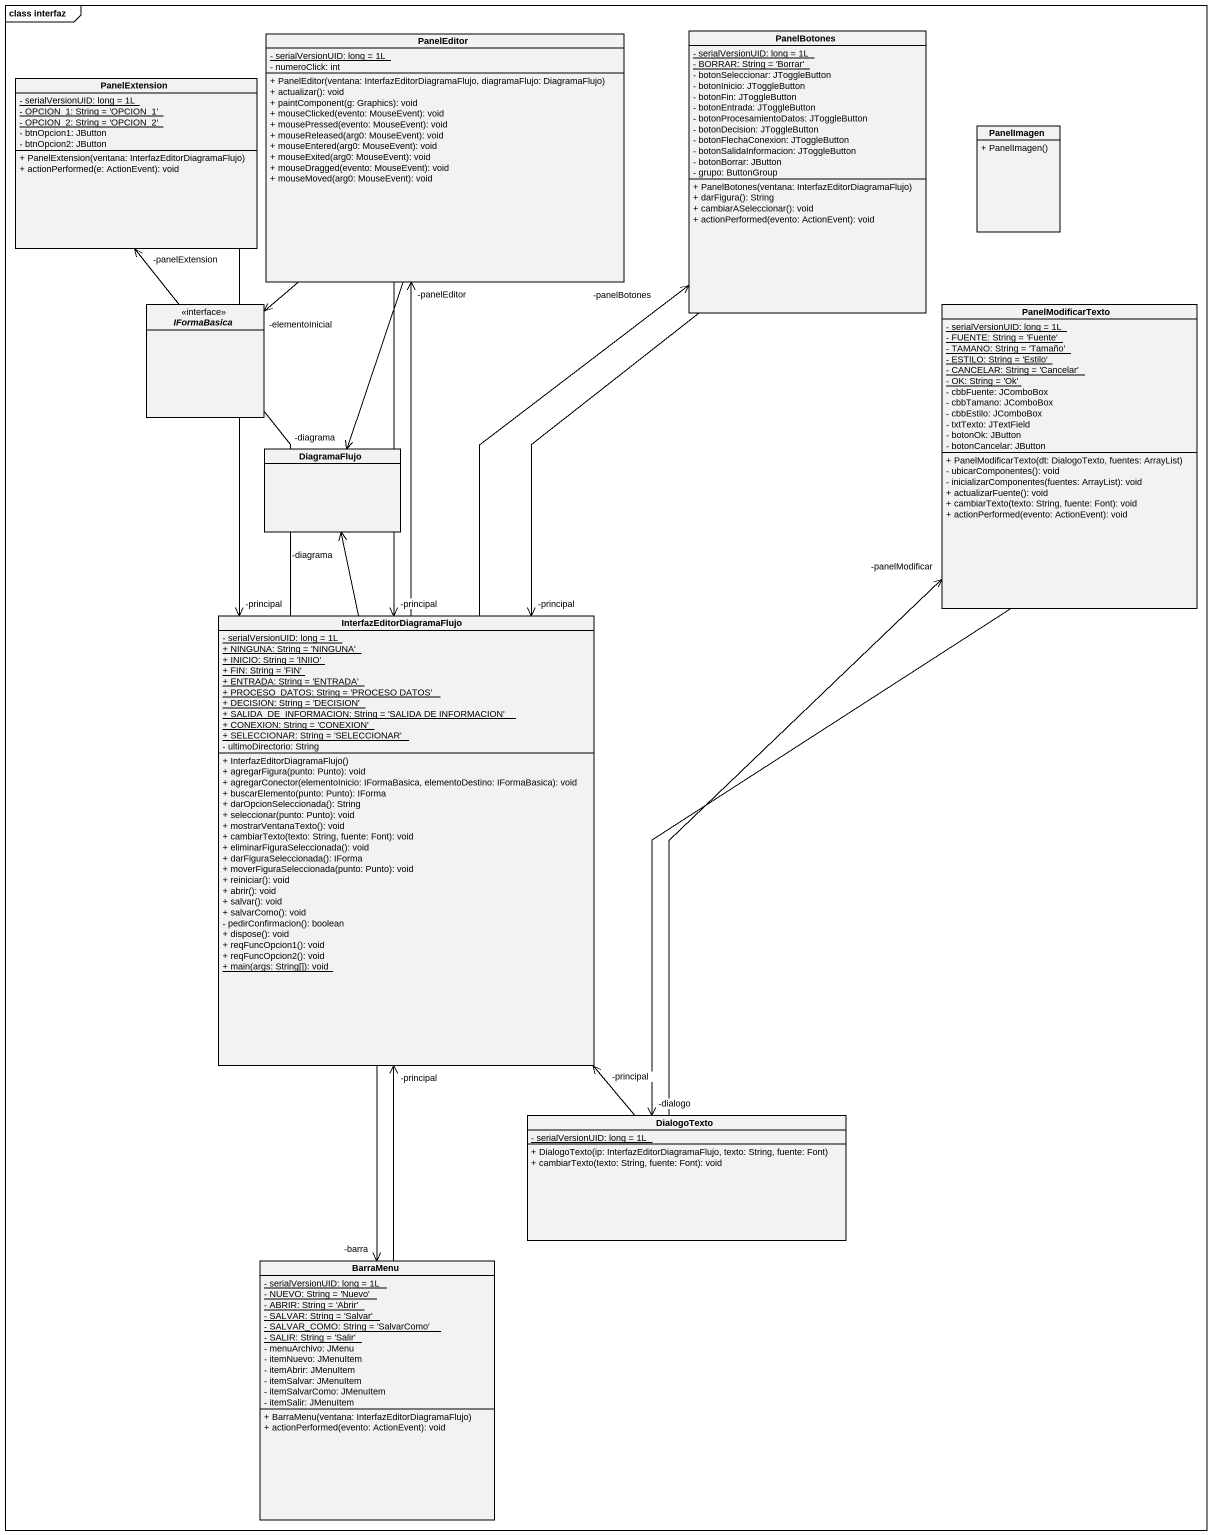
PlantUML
@startuml
mainframe class interfaz
hide circle
hide empty members
skinparam classAttributeIconSize 0
class PanelEditor {
  {static} - serialVersionUID: long = 1L
  - numeroClick: int
  + PanelEditor(ventana: InterfazEditorDiagramaFlujo, diagramaFlujo: DiagramaFlujo)
  + actualizar(): void
  + paintComponent(g: Graphics): void
  + mouseClicked(evento: MouseEvent): void
  + mousePressed(evento: MouseEvent): void
  + mouseReleased(arg0: MouseEvent): void
  + mouseEntered(arg0: MouseEvent): void
  + mouseExited(arg0: MouseEvent): void
  + mouseDragged(evento: MouseEvent): void
  + mouseMoved(arg0: MouseEvent): void
}
class PanelBotones {
  {static} - serialVersionUID: long = 1L
  {static} - BORRAR: String = 'Borrar'
  - botonSeleccionar: JToggleButton
  - botonInicio: JToggleButton
  - botonFin: JToggleButton
  - botonEntrada: JToggleButton
  - botonProcesamientoDatos: JToggleButton
  - botonDecision: JToggleButton
  - botonFlechaConexion: JToggleButton
  - botonSalidaInformacion: JToggleButton
  - botonBorrar: JButton
  - grupo: ButtonGroup
  + PanelBotones(ventana: InterfazEditorDiagramaFlujo)
  + darFigura(): String
  + cambiarASeleccionar(): void
  + actionPerformed(evento: ActionEvent): void
}
class PanelExtension {
  {static} - serialVersionUID: long = 1L
  {static} - OPCION_1: String = 'OPCION_1'
  {static} - OPCION_2: String = 'OPCION_2'
  - btnOpcion1: JButton
  - btnOpcion2: JButton
  + PanelExtension(ventana: InterfazEditorDiagramaFlujo)
  + actionPerformed(e: ActionEvent): void
}
class PanelImagen {
  + PanelImagen()
}
interface IFormaBasica <<interface>>
class PanelModificarTexto {
  {static} - serialVersionUID: long = 1L
  {static} - FUENTE: String = 'Fuente'
  {static} - TAMANO: String = 'Tamaño'
  {static} - ESTILO: String = 'Estilo'
  {static} - CANCELAR: String = 'Cancelar'
  {static} - OK: String = 'Ok'
  - cbbFuente: JComboBox
  - cbbTamano: JComboBox
  - cbbEstilo: JComboBox
  - txtTexto: JTextField
  - botonOk: JButton
  - botonCancelar: JButton
  + PanelModificarTexto(dt: DialogoTexto, fuentes: ArrayList)
  - ubicarComponentes(): void
  - inicializarComponentes(fuentes: ArrayList): void
  + actualizarFuente(): void
  + cambiarTexto(texto: String, fuente: Font): void
  + actionPerformed(evento: ActionEvent): void
}
class DiagramaFlujo
class InterfazEditorDiagramaFlujo {
  {static} - serialVersionUID: long = 1L
  {static} + NINGUNA: String = 'NINGUNA'
  {static} + INICIO: String = 'INIIO'
  {static} + FIN: String = 'FIN'
  {static} + ENTRADA: String = 'ENTRADA'
  {static} + PROCESO_DATOS: String = 'PROCESO DATOS'
  {static} + DECISION: String = 'DECISION'
  {static} + SALIDA_DE_INFORMACION: String = 'SALIDA DE INFORMACION'
  {static} + CONEXION: String = 'CONEXION'
  {static} + SELECCIONAR: String = 'SELECCIONAR'
  - ultimoDirectorio: String
  + InterfazEditorDiagramaFlujo()
  + agregarFigura(punto: Punto): void
  + agregarConector(elementoInicio: IFormaBasica, elementoDestino: IFormaBasica): void
  + buscarElemento(punto: Punto): IForma
  + darOpcionSeleccionada(): String
  + seleccionar(punto: Punto): void
  + mostrarVentanaTexto(): void
  + cambiarTexto(texto: String, fuente: Font): void
  + eliminarFiguraSeleccionada(): void
  + darFiguraSeleccionada(): IForma
  + moverFiguraSeleccionada(punto: Punto): void
  + reiniciar(): void
  + abrir(): void
  + salvar(): void
  + salvarComo(): void
  - pedirConfirmacion(): boolean
  + dispose(): void
  + reqFuncOpcion1(): void
  + reqFuncOpcion2(): void
  {static} + main(args: String[]): void
}
class DialogoTexto {
  {static} - serialVersionUID: long = 1L
  + DialogoTexto(ip: InterfazEditorDiagramaFlujo, texto: String, fuente: Font)
  + cambiarTexto(texto: String, fuente: Font): void
}
class BarraMenu {
  {static} - serialVersionUID: long = 1L
  {static} - NUEVO: String = 'Nuevo'
  {static} - ABRIR: String = 'Abrir'
  {static} - SALVAR: String = 'Salvar'
  {static} - SALVAR_COMO: String = 'SalvarComo'
  {static} - SALIR: String = 'Salir'
  - menuArchivo: JMenu
  - itemNuevo: JMenuItem
  - itemAbrir: JMenuItem
  - itemSalvar: JMenuItem
  - itemSalvarComo: JMenuItem
  - itemSalir: JMenuItem
  + BarraMenu(ventana: InterfazEditorDiagramaFlujo)
  + actionPerformed(evento: ActionEvent): void
}
PanelEditor --> "-elementoInicial" IFormaBasica
PanelEditor --> "-diagrama" DiagramaFlujo
PanelEditor --> "-principal" InterfazEditorDiagramaFlujo
PanelBotones --> "-principal" InterfazEditorDiagramaFlujo
PanelExtension --> "-principal" InterfazEditorDiagramaFlujo
PanelModificarTexto --> "-dialogo" DialogoTexto
InterfazEditorDiagramaFlujo -up-> "-panelEditor" PanelEditor
InterfazEditorDiagramaFlujo -up-> "-panelBotones" PanelBotones
InterfazEditorDiagramaFlujo -up-> "-panelExtension" PanelExtension
InterfazEditorDiagramaFlujo -up-> "-diagrama" DiagramaFlujo
InterfazEditorDiagramaFlujo --> "-barra" BarraMenu
DialogoTexto -up-> "-panelModificar" PanelModificarTexto
DialogoTexto -up-> "-principal" InterfazEditorDiagramaFlujo
BarraMenu -up-> "-principal" InterfazEditorDiagramaFlujo
@enduml
